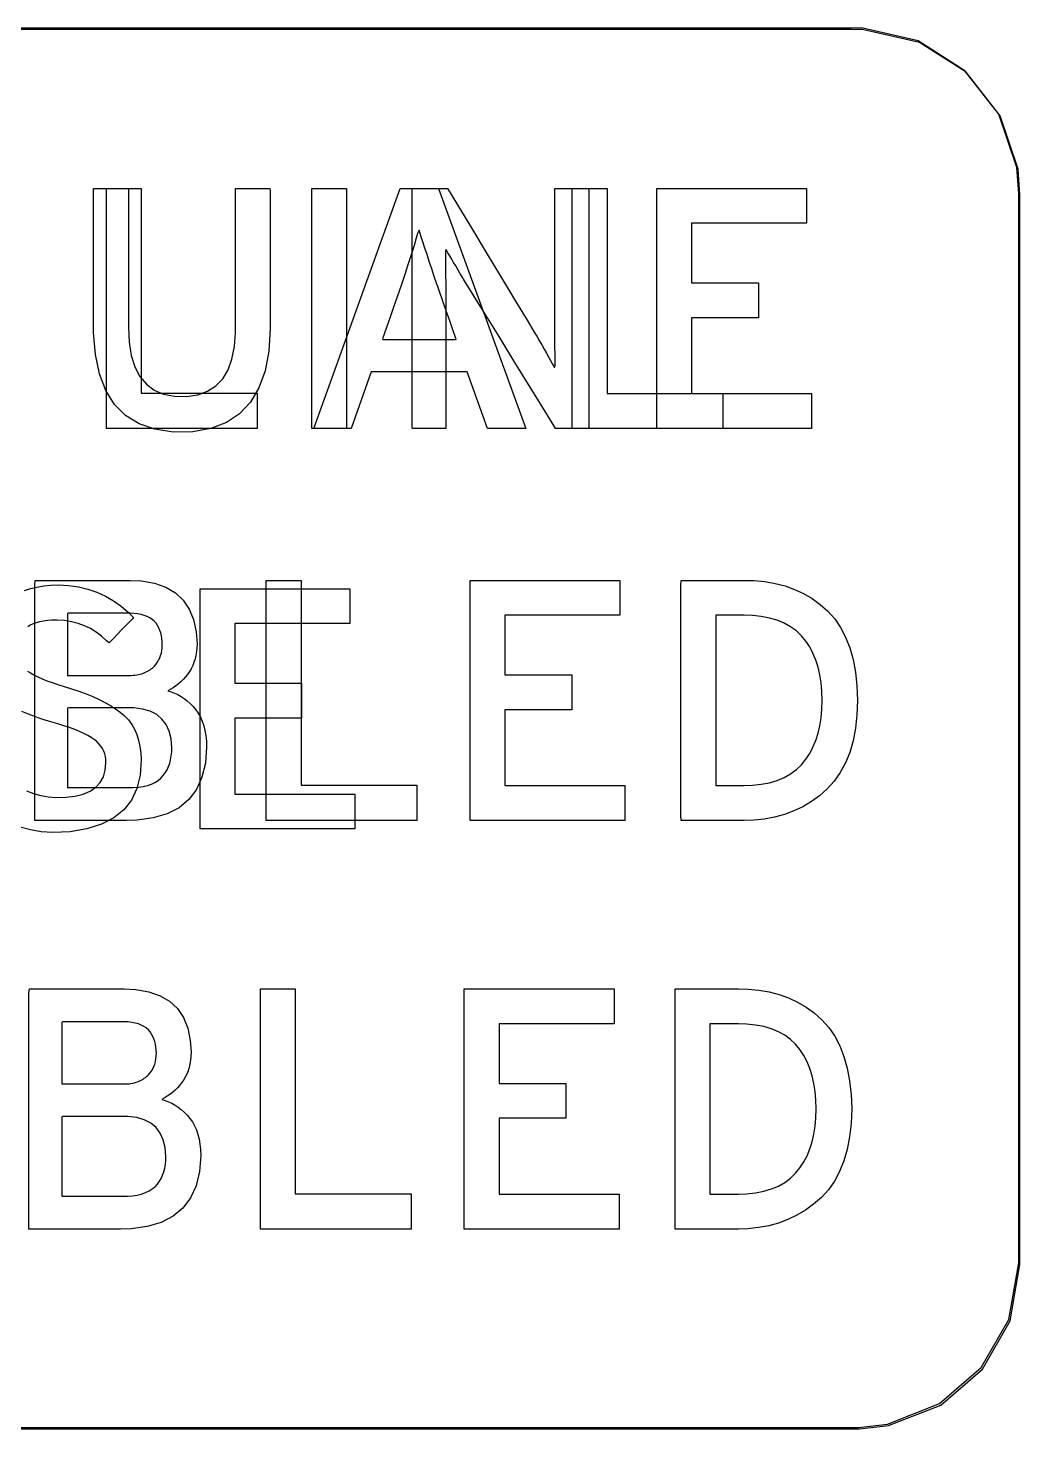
# Model space of a CAD drawing. Extents: x 1 to 47.7, y 0.2 to 35.
# Drawn here: x 22.93 to 23.413, y 7.687 to 8.367 of the extents above; entities that cross this region are included whole.
import ezdxf

# ---------------------------------------------------------------- set-up
doc = ezdxf.new("R2010")
doc.units = 0
doc.header["$MEASUREMENT"] = 0
for name, color, linetype in [('4_1__5U__UP_TO_TWO_IO_BOAR', 7, 'CONTINUOUS'), ('4_2__5U__FRONT_PANEL_W_24_', 7, 'CONTINUOUS'), ('5_1___24__TARGET_LEDS___12', 7, 'CONTINUOUS')]:
    doc.layers.add(name, color=color, linetype=linetype)

msp = doc.modelspace()

# ---------------------------------------------------------------- linework, layer by layer
at = {"layer": '4_1__5U__UP_TO_TWO_IO_BOAR'}
for points in [[(22.84113, 7.68656), (23.0356, 7.68656), (23.12116, 7.68656), (23.19559, 7.68656), (23.25637, 7.68656), (23.301, 7.68656), (23.32695, 7.68656), (23.33472, 7.68659), (23.34877, 7.68818), (23.37413, 7.69814), (23.39438, 7.71567), (23.4078, 7.73905), (23.41265, 7.76656), (23.41265, 7.76656), (23.41265, 7.77105), (23.41265, 7.78386), (23.41265, 7.83032), (23.41265, 7.89777), (23.41265, 7.97806), (23.41265, 8.14446), (23.41265, 8.21425), (23.41265, 8.26421), (23.41265, 8.2792), (23.41265, 8.28617), (23.41173, 8.29873), (23.40299, 8.32467), (23.38644, 8.34576), (23.36379, 8.36026), (23.33677, 8.36644), (23.33058, 8.36655), (23.31043, 8.36655), (23.27088, 8.36655), (23.21446, 8.36655), (23.14367, 8.36655), (23.06103, 8.36655), (22.87026, 8.36655)], [(23.04628, 7.98226), (23.04628, 8.09888), (23.06319, 8.09888), (23.06319, 7.99934), (23.11954, 7.99934), (23.11954, 7.98226), (23.04628, 7.98226)], [(23.1454, 7.98226), (23.1454, 8.09888), (23.21819, 8.09888), (23.21819, 8.08196), (23.16231, 8.08196), (23.16231, 8.05296), (23.19476, 8.05296), (23.19476, 8.03606), (23.16231, 8.03606), (23.16231, 7.99917), (23.22063, 7.99917), (23.22063, 7.98226), (23.1454, 7.98226)]]:
    msp.add_lwpolyline(points, dxfattribs=at)
for points in [[(23.01732, 8.01803), (23.0167, 8.01015), (23.01504, 8.00326), (23.01236, 7.99734), (23.00864, 7.9924), (23.00389, 7.98844), (22.99812, 7.98545), (22.99131, 7.98344), (22.98348, 7.98241), (22.97833, 7.98226), (22.97527, 7.98226), (22.96978, 7.98226), (22.96272, 7.98226), (22.95493, 7.98226), (22.94729, 7.98226), (22.94066, 7.98226), (22.93588, 7.98226), (22.93383, 7.98226), (22.93381, 7.98577), (22.93381, 7.9968), (22.93381, 8.01317), (22.93381, 8.03264), (22.93381, 8.05298), (22.93381, 8.07195), (22.93381, 8.08732), (22.93381, 8.09686), (22.93402, 8.09888), (22.93684, 8.09888), (22.94229, 8.09888), (22.94946, 8.09888), (22.95748, 8.09888), (22.96544, 8.09888), (22.97247, 8.09888), (22.97767, 8.09888), (22.98015, 8.09888), (22.98573, 8.0986), (22.99205, 8.09752), (22.99752, 8.09561), (23.00215, 8.09289), (23.00594, 8.08935), (23.00889, 8.08499), (23.01099, 8.07982), (23.01226, 8.07382), (23.01265, 8.06814), (23.01257, 8.06616), (23.01238, 8.06426), (23.01209, 8.06244), (23.01168, 8.0607), (23.01116, 8.05904), (23.01053, 8.05746), (23.00979, 8.05596), (23.00895, 8.05455), (23.00801, 8.05322), (23.00701, 8.05197), (23.00595, 8.05078), (23.00481, 8.04967), (23.0036, 8.04863), (23.00233, 8.04765), (23.00098, 8.04674), (22.99957, 8.04591), (22.99844, 8.04518), (23.0001, 8.04471), (23.00172, 8.04411), (23.00331, 8.04337), (23.00486, 8.04249), (23.00637, 8.04147), (23.00786, 8.04032), (23.0093, 8.03903), (23.01072, 8.0376), (23.01207, 8.03603), (23.01326, 8.03431), (23.01431, 8.03244), (23.0152, 8.03041), (23.01593, 8.02824), (23.01651, 8.02591), (23.01694, 8.02343), (23.01721, 8.0208)], [(23.3337, 8.04057), (23.3334, 8.03356), (23.33267, 8.02702), (23.33149, 8.02095), (23.32987, 8.01534), (23.32781, 8.0102), (23.32531, 8.00551), (23.32237, 8.0013), (23.31898, 7.99755), (23.31522, 7.99427), (23.31125, 7.99141), (23.30708, 7.98894), (23.30271, 7.98685), (23.29814, 7.98516), (23.29337, 7.98385), (23.28841, 7.98293), (23.28324, 7.9824), (23.27863, 7.98226), (23.27711, 7.98226), (23.27369, 7.98226), (23.269, 7.98226), (23.26365, 7.98226), (23.25825, 7.98226), (23.25342, 7.98226), (23.24979, 7.98226), (23.24796, 7.98226), (23.24786, 7.98463), (23.24786, 7.99477), (23.24786, 8.01075), (23.24786, 8.03024), (23.24786, 8.0509), (23.24786, 8.07038), (23.24786, 8.08637), (23.24786, 8.09651), (23.24796, 8.09888), (23.24979, 8.09888), (23.25342, 8.09888), (23.25825, 8.09888), (23.26365, 8.09888), (23.269, 8.09888), (23.27369, 8.09888), (23.27711, 8.09888), (23.27863, 8.09888), (23.28333, 8.09878), (23.28858, 8.09831), (23.29362, 8.09744), (23.29844, 8.09618), (23.30304, 8.09453), (23.30743, 8.09249), (23.3116, 8.09006), (23.31555, 8.08723), (23.31926, 8.08397), (23.32258, 8.08021), (23.32547, 8.07597), (23.32792, 8.07125), (23.32994, 8.06607), (23.33153, 8.0604), (23.33269, 8.05427), (23.33341, 8.04765)], [(22.99574, 8.06763), (22.99569, 8.06915), (22.99555, 8.07061), (22.99532, 8.07201), (22.99499, 8.07334), (22.99457, 8.07462), (22.99406, 8.07584), (22.99345, 8.07699), (22.99274, 8.07809), (22.99189, 8.07909), (22.99085, 8.07995), (22.98969, 8.08071), (22.9884, 8.08136), (22.98699, 8.08189), (22.98545, 8.08232), (22.98378, 8.08264), (22.98199, 8.08284), (22.98007, 8.08294), (22.97891, 8.08294), (22.97582, 8.08294), (22.9714, 8.08294), (22.96624, 8.08294), (22.96094, 8.08294), (22.95607, 8.08294), (22.95225, 8.08294), (22.95005, 8.08294), (22.94975, 8.08264), (22.94975, 8.08045), (22.94975, 8.07664), (22.94975, 8.07179), (22.94975, 8.0665), (22.94975, 8.06136), (22.94975, 8.05695), (22.94975, 8.05388), (22.94975, 8.05272), (22.95091, 8.05272), (22.95399, 8.05272), (22.95841, 8.05272), (22.96357, 8.05272), (22.96888, 8.05272), (22.97374, 8.05272), (22.97757, 8.05272), (22.97977, 8.05272), (22.98057, 8.05273), (22.98155, 8.05276), (22.98249, 8.05284), (22.9834, 8.05296), (22.98426, 8.05311), (22.98508, 8.0533), (22.98587, 8.05354), (22.98661, 8.05381), (22.98732, 8.05412), (22.98799, 8.05443), (22.98864, 8.05477), (22.98926, 8.05512), (22.98985, 8.0555), (22.99042, 8.0559), (22.99096, 8.05632), (22.99148, 8.05676), (22.99197, 8.05722), (22.99261, 8.05795), (22.99334, 8.05898), (22.99398, 8.06006), (22.99452, 8.06119), (22.99496, 8.06237), (22.9953, 8.06361), (22.99555, 8.0649), (22.99569, 8.06624)], [(23.31646, 8.04057), (23.31634, 8.04493), (23.31597, 8.04907), (23.31535, 8.053), (23.31449, 8.05671), (23.31338, 8.0602), (23.31203, 8.06348), (23.31043, 8.06655), (23.30858, 8.0694), (23.30643, 8.07203), (23.30395, 8.07436), (23.30117, 8.07638), (23.29807, 8.07809), (23.29466, 8.07949), (23.29095, 8.08057), (23.28693, 8.08135), (23.2826, 8.08181), (23.27863, 8.08196), (23.27794, 8.08196), (23.27641, 8.08196), (23.27429, 8.08196), (23.27188, 8.08196), (23.26945, 8.08196), (23.26728, 8.08196), (23.26564, 8.08196), (23.26482, 8.08196), (23.26477, 8.08028), (23.26477, 8.07308), (23.26477, 8.06174), (23.26477, 8.0479), (23.26477, 8.03324), (23.26477, 8.0194), (23.26477, 8.00805), (23.26477, 8.00086), (23.26482, 7.99917), (23.26564, 7.99917), (23.26728, 7.99917), (23.26945, 7.99917), (23.27188, 7.99917), (23.27429, 7.99917), (23.27641, 7.99917), (23.27794, 7.99917), (23.27863, 7.99917), (23.2826, 7.99932), (23.28693, 7.9998), (23.29095, 8.00059), (23.29466, 8.0017), (23.29807, 8.00313), (23.30117, 8.00487), (23.30395, 8.00694), (23.30643, 8.00932), (23.30858, 8.01198), (23.31043, 8.01482), (23.31203, 8.01788), (23.31338, 8.02114), (23.31449, 8.02461), (23.31535, 8.02828), (23.31597, 8.03217), (23.31634, 8.03626)], [(23.00038, 8.01754), (23.00003, 8.02185), (22.99911, 8.02562), (22.99764, 8.02885), (22.99561, 8.03154), (22.99303, 8.03369), (22.98989, 8.0353), (22.98618, 8.03637), (22.98192, 8.0369), (22.97982, 8.03696), (22.97719, 8.03696), (22.97298, 8.03696), (22.96781, 8.03696), (22.96232, 8.03696), (22.95715, 8.03696), (22.95293, 8.03696), (22.9503, 8.03696), (22.94975, 8.03678), (22.94975, 8.0343), (22.94975, 8.02954), (22.94975, 8.02332), (22.94975, 8.01642), (22.94975, 8.00965), (22.94975, 8.00382), (22.94975, 7.99974), (22.94975, 7.9982), (22.95095, 7.9982), (22.95413, 7.9982), (22.95866, 7.9982), (22.96392, 7.9982), (22.96929, 7.9982), (22.97414, 7.9982), (22.97784, 7.9982), (22.97976, 7.9982), (22.98167, 7.99823), (22.98415, 7.99842), (22.98644, 7.99876), (22.98855, 7.99926), (22.99047, 7.99991), (22.9922, 8.00073), (22.99374, 8.0017), (22.9951, 8.00282), (22.99625, 8.00409), (22.99722, 8.00542), (22.99806, 8.00686), (22.99877, 8.00839), (22.99935, 8.01002), (22.9998, 8.01175), (23.00012, 8.01358), (23.00032, 8.01551)]]:
    msp.add_lwpolyline(points, close=True, dxfattribs=at)
at = {"layer": '4_2__5U__FRONT_PANEL_W_24_'}
for points in [[(22.84058, 7.6873), (23.03505, 7.6873), (23.12061, 7.6873), (23.19504, 7.6873), (23.25582, 7.6873), (23.30045, 7.6873), (23.3264, 7.6873), (23.33417, 7.68733), (23.34822, 7.68893), (23.37358, 7.69888), (23.39383, 7.71641), (23.40725, 7.73979), (23.4121, 7.7673), (23.4121, 7.7673), (23.4121, 7.7718), (23.4121, 7.7846), (23.4121, 7.83106), (23.4121, 7.89852), (23.4121, 7.9788), (23.4121, 8.1452), (23.4121, 8.21499), (23.4121, 8.26495), (23.4121, 8.27994), (23.4121, 8.28692), (23.41118, 8.29947), (23.40245, 8.32542), (23.38589, 8.3465), (23.36324, 8.361), (23.33622, 8.36719), (23.33003, 8.36729), (23.30988, 8.36729), (23.27033, 8.36729), (23.21391, 8.36729), (23.14312, 8.36729), (23.06048, 8.36729), (22.86971, 8.36729)], [(22.96857, 8.17274), (22.96857, 8.28936), (22.98548, 8.28936), (22.98548, 8.18982), (23.04183, 8.18982), (23.04183, 8.17274), (22.96857, 8.17274)], [(23.06842, 8.17274), (23.06842, 8.28936), (23.08533, 8.28936), (23.08533, 8.17274), (23.06842, 8.17274)], [(23.23615, 8.17274), (23.23615, 8.28936), (23.30893, 8.28936), (23.30893, 8.27245), (23.25306, 8.27245), (23.25306, 8.24345), (23.28551, 8.24345), (23.28551, 8.22655), (23.25306, 8.22655), (23.25306, 8.18966), (23.31137, 8.18966), (23.31137, 8.17274), (23.23615, 8.17274)]]:
    msp.add_lwpolyline(points, dxfattribs=at)
msp.add_lwpolyline([(23.1869, 8.17274), (23.18525, 8.17541), (23.18087, 8.18253), (23.17456, 8.19278), (23.16715, 8.20483), (23.15944, 8.21735), (23.15226, 8.22902), (23.14641, 8.23851), (23.14273, 8.2445), (23.14155, 8.24642), (23.14046, 8.24825), (23.1394, 8.25003), (23.13837, 8.25175), (23.13738, 8.25342), (23.13643, 8.25504), (23.13551, 8.25661), (23.13463, 8.25813), (23.13378, 8.2596), (23.13343, 8.25865), (23.13343, 8.25585), (23.13344, 8.25295), (23.13346, 8.24997), (23.13347, 8.24689), (23.1335, 8.24373), (23.13352, 8.24047), (23.13355, 8.23713), (23.13359, 8.23369), (23.13359, 8.23156), (23.13359, 8.22613), (23.13359, 8.21796), (23.13359, 8.20815), (23.13359, 8.19779), (23.13359, 8.18798), (23.13359, 8.17981), (23.13359, 8.17438), (23.13358, 8.17274), (23.13282, 8.17274), (23.1311, 8.17274), (23.12872, 8.17274), (23.12599, 8.17274), (23.12318, 8.17274), (23.12061, 8.17274), (23.11858, 8.17274), (23.11737, 8.17274), (23.11717, 8.17356), (23.11717, 8.18112), (23.11717, 8.19487), (23.11717, 8.21269), (23.11717, 8.23249), (23.11717, 8.25213), (23.11717, 8.2695), (23.11717, 8.28249), (23.11717, 8.28899), (23.1175, 8.28936), (23.11891, 8.28936), (23.12115, 8.28936), (23.1239, 8.28936), (23.12686, 8.28936), (23.1297, 8.28936), (23.13212, 8.28936), (23.1338, 8.28936), (23.13443, 8.28936), (23.13599, 8.28676), (23.14017, 8.27983), (23.14619, 8.26986), (23.15326, 8.25814), (23.16061, 8.24595), (23.16747, 8.2346), (23.17304, 8.22536), (23.17655, 8.21954), (23.17774, 8.21755), (23.179, 8.21538), (23.18021, 8.21329), (23.18137, 8.21128), (23.18247, 8.20934), (23.18353, 8.20747), (23.18453, 8.20568), (23.18548, 8.20397), (23.18638, 8.20233), (23.18673, 8.20326), (23.18669, 8.20616), (23.18667, 8.20913), (23.18664, 8.21218), (23.18662, 8.21532), (23.18661, 8.21854), (23.18659, 8.22183), (23.18659, 8.22522), (23.18658, 8.22868), (23.18658, 8.23081), (23.18658, 8.23622), (23.18658, 8.24435), (23.18658, 8.25411), (23.18658, 8.26443), (23.18658, 8.2742), (23.18658, 8.28233), (23.18658, 8.28773), (23.1866, 8.28936), (23.18736, 8.28936), (23.18908, 8.28936), (23.19145, 8.28936), (23.19419, 8.28936), (23.19699, 8.28936), (23.19956, 8.28936), (23.2016, 8.28936), (23.20281, 8.28936), (23.20301, 8.28854), (23.20301, 8.28099), (23.20301, 8.26724), (23.20301, 8.24941), (23.20301, 8.22962), (23.20301, 8.20998), (23.20301, 8.1926), (23.20301, 8.17961), (23.20301, 8.17311), (23.2027, 8.17274), (23.20138, 8.17274), (23.19929, 8.17274), (23.19672, 8.17274), (23.19396, 8.17274), (23.19131, 8.17274), (23.18905, 8.17274), (23.18748, 8.17274)], close=True, dxfattribs=at)
at = {"layer": '5_1___24__TARGET_LEDS___12'}
for points in [[(22.84058, 7.6873), (23.03505, 7.6873), (23.12061, 7.6873), (23.19504, 7.6873), (23.25582, 7.6873), (23.30045, 7.6873), (23.3264, 7.6873), (23.33417, 7.68733), (23.34822, 7.68893), (23.37358, 7.69888), (23.39383, 7.71641), (23.40725, 7.73979), (23.4121, 7.7673), (23.4121, 7.7673), (23.4121, 7.7718), (23.4121, 7.7846), (23.4121, 7.83106), (23.4121, 7.89852), (23.4121, 7.9788), (23.4121, 8.1452), (23.4121, 8.21499), (23.4121, 8.26495), (23.4121, 8.27994), (23.4121, 8.28692), (23.41118, 8.29947), (23.40245, 8.32542), (23.38589, 8.3465), (23.36324, 8.361), (23.33622, 8.36719), (23.33003, 8.36729), (23.30988, 8.36729), (23.27033, 8.36729), (23.21391, 8.36729), (23.14312, 8.36729), (23.06049, 8.36729), (22.86971, 8.36729)], [(23.15376, 8.17262), (23.144, 8.2003), (23.09728, 8.2003), (23.0876, 8.17262), (23.06945, 8.17262), (23.11144, 8.28924), (23.13, 8.28924), (23.17248, 8.17262), (23.15376, 8.17262)], [(23.19503, 8.17262), (23.19503, 8.28924), (23.21194, 8.28924), (23.21194, 8.1897), (23.26829, 8.1897), (23.26829, 8.17262), (23.19503, 8.17262)], [(22.92874, 8.09396), (22.93173, 8.09492), (22.93486, 8.09567), (22.93814, 8.09622), (22.94157, 8.09655), (22.94528, 8.09666), (22.95024, 8.09639), (22.955, 8.09571), (22.95956, 8.09464), (22.96392, 8.09316), (22.96808, 8.09129), (22.97204, 8.08902), (22.97579, 8.08635), (22.97935, 8.08328), (22.98173, 8.0808), (22.98107, 8.08012), (22.97976, 8.07876), (22.978, 8.07694), (22.97601, 8.07488), (22.97399, 8.07279), (22.97216, 8.07089), (22.97073, 8.0694), (22.9699, 8.06854), (22.96866, 8.06959), (22.9662, 8.07184), (22.96358, 8.07381), (22.96081, 8.07549), (22.95789, 8.07688), (22.95481, 8.07799), (22.95158, 8.07881), (22.94819, 8.07933), (22.94465, 8.07957), (22.94197, 8.07954), (22.9399, 8.07939), (22.93796, 8.07914), (22.93616, 8.07879), (22.93449, 8.07834), (22.93297, 8.07779), (22.93159, 8.07714), (22.93034, 8.0764)], [(23.01412, 7.97818), (23.01412, 8.09479), (23.08691, 8.09479), (23.08691, 8.07788), (23.03103, 8.07788), (23.03103, 8.04888), (23.06348, 8.04888), (23.06348, 8.03198), (23.03103, 8.03198), (23.03103, 7.99509), (23.08935, 7.99509), (23.08935, 7.97818), (23.01412, 7.97818)], [(22.93026, 8.05481), (22.93169, 8.0539), (22.93334, 8.05297), (22.93522, 8.05204), (22.93734, 8.0511), (22.93967, 8.05015), (22.94224, 8.0492), (22.94503, 8.04823), (22.94806, 8.04726), (22.95161, 8.04619), (22.95525, 8.045), (22.95869, 8.04374), (22.96195, 8.04242), (22.96501, 8.04103), (22.96788, 8.03958), (22.97056, 8.03806), (22.97305, 8.03647), (22.97535, 8.03481), (22.97744, 8.03305), (22.97929, 8.03108), (22.98089, 8.02891), (22.98226, 8.02654), (22.98338, 8.02396), (22.98426, 8.02119), (22.9849, 8.01821), (22.9853, 8.01503), (22.98546, 8.01165), (22.98499, 8.0043), (22.98342, 7.9978), (22.98075, 7.99215), (22.97699, 7.98737), (22.97214, 7.98344), (22.96619, 7.98036), (22.95914, 7.97814), (22.951, 7.97678), (22.94252, 7.97634), (22.93696, 7.97678), (22.93167, 7.97768), (22.92665, 7.97904)], [(22.9297, 7.99667), (22.93312, 7.99533), (22.93665, 7.99434), (22.94029, 7.99369), (22.94405, 7.9934), (22.94884, 7.99351), (22.9534, 7.99406), (22.95735, 7.99506), (22.9607, 7.99649), (22.96344, 7.99836), (22.96558, 8.00067), (22.96712, 8.00342), (22.96805, 8.00661), (22.96838, 8.01023), (22.96832, 8.01183), (22.96811, 8.01326), (22.96776, 8.01462), (22.96727, 8.01593), (22.96664, 8.01717), (22.96586, 8.01836), (22.96495, 8.01948), (22.96389, 8.02054), (22.96267, 8.02155), (22.96121, 8.02254), (22.95953, 8.02352), (22.95764, 8.02449), (22.95553, 8.02545), (22.9532, 8.0264), (22.95066, 8.02734), (22.94791, 8.02827), (22.94494, 8.02919), (22.94151, 8.03018), (22.93767, 8.03136), (22.93407, 8.03259), (22.9307, 8.03389), (22.92756, 8.03526)], [(23.04342, 7.78373), (23.04342, 7.90035), (23.06033, 7.90035), (23.06033, 7.80081), (23.11668, 7.80081), (23.11668, 7.78373), (23.04342, 7.78373)], [(23.14254, 7.78373), (23.14254, 7.90035), (23.21533, 7.90035), (23.21533, 7.88344), (23.15945, 7.88344), (23.15945, 7.85444), (23.1919, 7.85444), (23.1919, 7.83754), (23.15945, 7.83754), (23.15945, 7.80065), (23.21777, 7.80065), (23.21777, 7.78373), (23.14254, 7.78373)]]:
    msp.add_lwpolyline(points, dxfattribs=at)
for points in [[(23.0482, 8.22123), (23.04754, 8.21029), (23.04572, 8.20069), (23.04274, 8.19242), (23.03862, 8.18548), (23.03334, 8.17987), (23.02691, 8.1756), (23.01933, 8.17267), (23.0106, 8.17107), (23.00097, 8.17092), (22.99216, 8.1723), (22.98449, 8.17501), (22.97796, 8.17905), (22.97257, 8.18443), (22.96831, 8.19114), (22.9652, 8.1992), (22.96323, 8.20858), (22.96239, 8.21931), (22.96236, 8.22326), (22.96236, 8.22926), (22.96236, 8.23845), (22.96236, 8.24955), (22.96236, 8.2613), (22.96236, 8.2724), (22.96236, 8.28159), (22.96236, 8.28759), (22.96239, 8.28924), (22.96326, 8.28924), (22.96512, 8.28924), (22.96764, 8.28924), (22.97052, 8.28924), (22.97343, 8.28924), (22.97606, 8.28924), (22.97808, 8.28924), (22.97917, 8.28924), (22.97928, 8.2883), (22.97928, 8.28313), (22.97928, 8.27453), (22.97928, 8.26377), (22.97928, 8.25213), (22.97928, 8.24087), (22.97928, 8.23126), (22.97928, 8.22456), (22.97928, 8.22205), (22.97962, 8.21467), (22.98067, 8.2082), (22.98242, 8.20263), (22.98487, 8.19797), (22.98801, 8.19421), (22.99186, 8.19135), (22.9964, 8.1894), (23.00164, 8.18835), (23.00752, 8.18824), (23.013, 8.18909), (23.01776, 8.1908), (23.0218, 8.19339), (23.02513, 8.19685), (23.02774, 8.20118), (23.02964, 8.20638), (23.03082, 8.21246), (23.03128, 8.21941), (23.03129, 8.22257), (23.03129, 8.22863), (23.03129, 8.23792), (23.03129, 8.24914), (23.03129, 8.26101), (23.03129, 8.27223), (23.03129, 8.28151), (23.03129, 8.28757), (23.03132, 8.28924), (23.03219, 8.28924), (23.03404, 8.28924), (23.03657, 8.28924), (23.03945, 8.28924), (23.04236, 8.28924), (23.04499, 8.28924), (23.04701, 8.28924), (23.0481, 8.28924), (23.0482, 8.28829), (23.0482, 8.28305), (23.0482, 8.27435), (23.0482, 8.26347), (23.0482, 8.25168), (23.0482, 8.24029), (23.0482, 8.23056), (23.0482, 8.22378)], [(23.12927, 8.24277), (23.12797, 8.2466), (23.12673, 8.25028), (23.12556, 8.2538), (23.12445, 8.25717), (23.1234, 8.26039), (23.12242, 8.26344), (23.1215, 8.26635), (23.12064, 8.2691), (23.11987, 8.26749), (23.11903, 8.26467), (23.11813, 8.26168), (23.11714, 8.25852), (23.11609, 8.25519), (23.11495, 8.2517), (23.11375, 8.24803), (23.11247, 8.24419), (23.11179, 8.2422), (23.11101, 8.23995), (23.10973, 8.23626), (23.10814, 8.23169), (23.10645, 8.22682), (23.10486, 8.22225), (23.10358, 8.21856), (23.1028, 8.21631), (23.1029, 8.2159), (23.10544, 8.2159), (23.11009, 8.2159), (23.11608, 8.2159), (23.12261, 8.2159), (23.12891, 8.2159), (23.13419, 8.2159), (23.13766, 8.2159), (23.13861, 8.21595), (23.13808, 8.21746), (23.13696, 8.22067), (23.13546, 8.22498), (23.13377, 8.22983), (23.13211, 8.23461), (23.13066, 8.23876), (23.12965, 8.24167)], [(23.01446, 7.8195), (23.01383, 7.81163), (23.01218, 7.80473), (23.00949, 7.79881), (23.00578, 7.79387), (23.00103, 7.78991), (22.99526, 7.78692), (22.98845, 7.78491), (22.98061, 7.78388), (22.97547, 7.78373), (22.97241, 7.78373), (22.96692, 7.78373), (22.95986, 7.78373), (22.95207, 7.78373), (22.94443, 7.78373), (22.9378, 7.78373), (22.93302, 7.78373), (22.93097, 7.78373), (22.93095, 7.78725), (22.93095, 7.79828), (22.93095, 7.81464), (22.93095, 7.83411), (22.93095, 7.85445), (22.93095, 7.87342), (22.93095, 7.8888), (22.93095, 7.89834), (22.93115, 7.90035), (22.93398, 7.90035), (22.93943, 7.90035), (22.9466, 7.90035), (22.95461, 7.90035), (22.96258, 7.90035), (22.96961, 7.90035), (22.9748, 7.90035), (22.97728, 7.90035), (22.98287, 7.90007), (22.98919, 7.89899), (22.99466, 7.89709), (22.99929, 7.89437), (23.00308, 7.89083), (23.00603, 7.88647), (23.00813, 7.88129), (23.00939, 7.87529), (23.00979, 7.86961), (23.00971, 7.86763), (23.00952, 7.86573), (23.00922, 7.86392), (23.00882, 7.86218), (23.0083, 7.86052), (23.00767, 7.85894), (23.00693, 7.85744), (23.00608, 7.85602), (23.00515, 7.85469), (23.00415, 7.85344), (23.00308, 7.85226), (23.00195, 7.85114), (23.00074, 7.8501), (22.99946, 7.84912), (22.99812, 7.84822), (22.99671, 7.84738), (22.99558, 7.84665), (22.99724, 7.84619), (22.99886, 7.84558), (23.00044, 7.84484), (23.002, 7.84396), (23.00351, 7.84295), (23.00499, 7.84179), (23.00644, 7.8405), (23.00785, 7.83907), (23.0092, 7.8375), (23.0104, 7.83578), (23.01145, 7.83391), (23.01234, 7.83189), (23.01307, 7.82971), (23.01365, 7.82738), (23.01407, 7.82491), (23.01434, 7.82228)], [(23.33084, 7.84204), (23.33054, 7.83504), (23.32981, 7.8285), (23.32863, 7.82242), (23.32701, 7.81681), (23.32495, 7.81167), (23.32245, 7.80699), (23.3195, 7.80277), (23.31612, 7.79902), (23.31236, 7.79574), (23.30839, 7.79288), (23.30422, 7.79041), (23.29985, 7.78832), (23.29528, 7.78663), (23.29051, 7.78532), (23.28554, 7.7844), (23.28038, 7.78388), (23.27576, 7.78373), (23.27425, 7.78373), (23.27083, 7.78373), (23.26614, 7.78373), (23.26078, 7.78373), (23.25539, 7.78373), (23.25056, 7.78373), (23.24693, 7.78373), (23.2451, 7.78373), (23.245, 7.7861), (23.245, 7.79624), (23.245, 7.81222), (23.245, 7.83171), (23.245, 7.85237), (23.245, 7.87186), (23.245, 7.88784), (23.245, 7.89798), (23.2451, 7.90035), (23.24693, 7.90035), (23.25056, 7.90035), (23.25539, 7.90035), (23.26078, 7.90035), (23.26614, 7.90035), (23.27083, 7.90035), (23.27425, 7.90035), (23.27576, 7.90035), (23.28047, 7.90026), (23.28572, 7.89978), (23.29076, 7.89892), (23.29558, 7.89766), (23.30018, 7.89601), (23.30457, 7.89396), (23.30874, 7.89153), (23.31269, 7.8887), (23.3164, 7.88544), (23.31972, 7.88168), (23.3226, 7.87744), (23.32506, 7.87273), (23.32708, 7.86754), (23.32867, 7.86188), (23.32982, 7.85574), (23.33055, 7.84913)], [(22.99288, 7.8691), (22.99283, 7.87062), (22.99269, 7.87208), (22.99246, 7.87348), (22.99213, 7.87482), (22.99171, 7.87609), (22.99119, 7.87731), (22.99058, 7.87847), (22.98988, 7.87956), (22.98902, 7.88056), (22.98799, 7.88143), (22.98683, 7.88219), (22.98554, 7.88283), (22.98412, 7.88337), (22.98258, 7.8838), (22.98092, 7.88411), (22.97913, 7.88432), (22.97721, 7.88441), (22.97605, 7.88441), (22.97296, 7.88441), (22.96854, 7.88441), (22.96338, 7.88441), (22.95807, 7.88441), (22.95321, 7.88441), (22.94939, 7.88441), (22.94719, 7.88441), (22.94689, 7.88411), (22.94689, 7.88192), (22.94689, 7.87811), (22.94689, 7.87326), (22.94689, 7.86797), (22.94689, 7.86283), (22.94689, 7.85843), (22.94689, 7.85535), (22.94689, 7.85419), (22.94805, 7.85419), (22.95113, 7.85419), (22.95555, 7.85419), (22.96071, 7.85419), (22.96602, 7.85419), (22.97088, 7.85419), (22.97471, 7.85419), (22.9769, 7.85419), (22.97771, 7.8542), (22.97869, 7.85424), (22.97963, 7.85431), (22.98053, 7.85443), (22.9814, 7.85458), (22.98222, 7.85478), (22.983, 7.85501), (22.98375, 7.85528), (22.98446, 7.85559), (22.98513, 7.8559), (22.98577, 7.85624), (22.98639, 7.85659), (22.98699, 7.85697), (22.98756, 7.85737), (22.9881, 7.85779), (22.98861, 7.85823), (22.9891, 7.85869), (22.98974, 7.85942), (22.99048, 7.86045), (22.99112, 7.86153), (22.99165, 7.86266), (22.9921, 7.86385), (22.99244, 7.86508), (22.99268, 7.86637), (22.99283, 7.86771)], [(23.3136, 7.84204), (23.31348, 7.8464), (23.31311, 7.85054), (23.31249, 7.85447), (23.31163, 7.85818), (23.31052, 7.86168), (23.30917, 7.86496), (23.30756, 7.86802), (23.30572, 7.87087), (23.30357, 7.8735), (23.30109, 7.87583), (23.2983, 7.87785), (23.29521, 7.87957), (23.2918, 7.88096), (23.28809, 7.88205), (23.28406, 7.88283), (23.27973, 7.88329), (23.27577, 7.88344), (23.27508, 7.88344), (23.27354, 7.88344), (23.27143, 7.88344), (23.26902, 7.88344), (23.26659, 7.88344), (23.26442, 7.88344), (23.26278, 7.88344), (23.26196, 7.88344), (23.26191, 7.88175), (23.26191, 7.87456), (23.26191, 7.86321), (23.26191, 7.84937), (23.26191, 7.83471), (23.26191, 7.82087), (23.26191, 7.80953), (23.26191, 7.80233), (23.26196, 7.80065), (23.26278, 7.80065), (23.26442, 7.80065), (23.26659, 7.80065), (23.26902, 7.80065), (23.27143, 7.80065), (23.27354, 7.80065), (23.27508, 7.80065), (23.27577, 7.80065), (23.27973, 7.8008), (23.28406, 7.80127), (23.28809, 7.80206), (23.2918, 7.80317), (23.29521, 7.8046), (23.2983, 7.80634), (23.30109, 7.80841), (23.30357, 7.81079), (23.30572, 7.81345), (23.30756, 7.8163), (23.30917, 7.81935), (23.31052, 7.82261), (23.31163, 7.82608), (23.31249, 7.82976), (23.31311, 7.83364), (23.31348, 7.83774)], [(22.99752, 7.81901), (22.99716, 7.82332), (22.99625, 7.82709), (22.99478, 7.83032), (22.99275, 7.83301), (22.99017, 7.83516), (22.98702, 7.83677), (22.98332, 7.83784), (22.97906, 7.83838), (22.97696, 7.83843), (22.97433, 7.83843), (22.97012, 7.83843), (22.96495, 7.83843), (22.95946, 7.83843), (22.95429, 7.83843), (22.95007, 7.83843), (22.94744, 7.83843), (22.94689, 7.83825), (22.94689, 7.83577), (22.94689, 7.83102), (22.94689, 7.82479), (22.94689, 7.81789), (22.94689, 7.81112), (22.94689, 7.8053), (22.94689, 7.80121), (22.94689, 7.79967), (22.94808, 7.79967), (22.95126, 7.79967), (22.9558, 7.79967), (22.96106, 7.79967), (22.96643, 7.79967), (22.97127, 7.79967), (22.97497, 7.79967), (22.9769, 7.79967), (22.9788, 7.7997), (22.98129, 7.79989), (22.98358, 7.80023), (22.98569, 7.80073), (22.98761, 7.80139), (22.98934, 7.8022), (22.99088, 7.80317), (22.99224, 7.8043), (22.99339, 7.80556), (22.99436, 7.8069), (22.9952, 7.80833), (22.99591, 7.80986), (22.99649, 7.8115), (22.99694, 7.81323), (22.99726, 7.81506), (22.99745, 7.81698)]]:
    msp.add_lwpolyline(points, close=True, dxfattribs=at)

doc.saveas('drawing.dxf')
